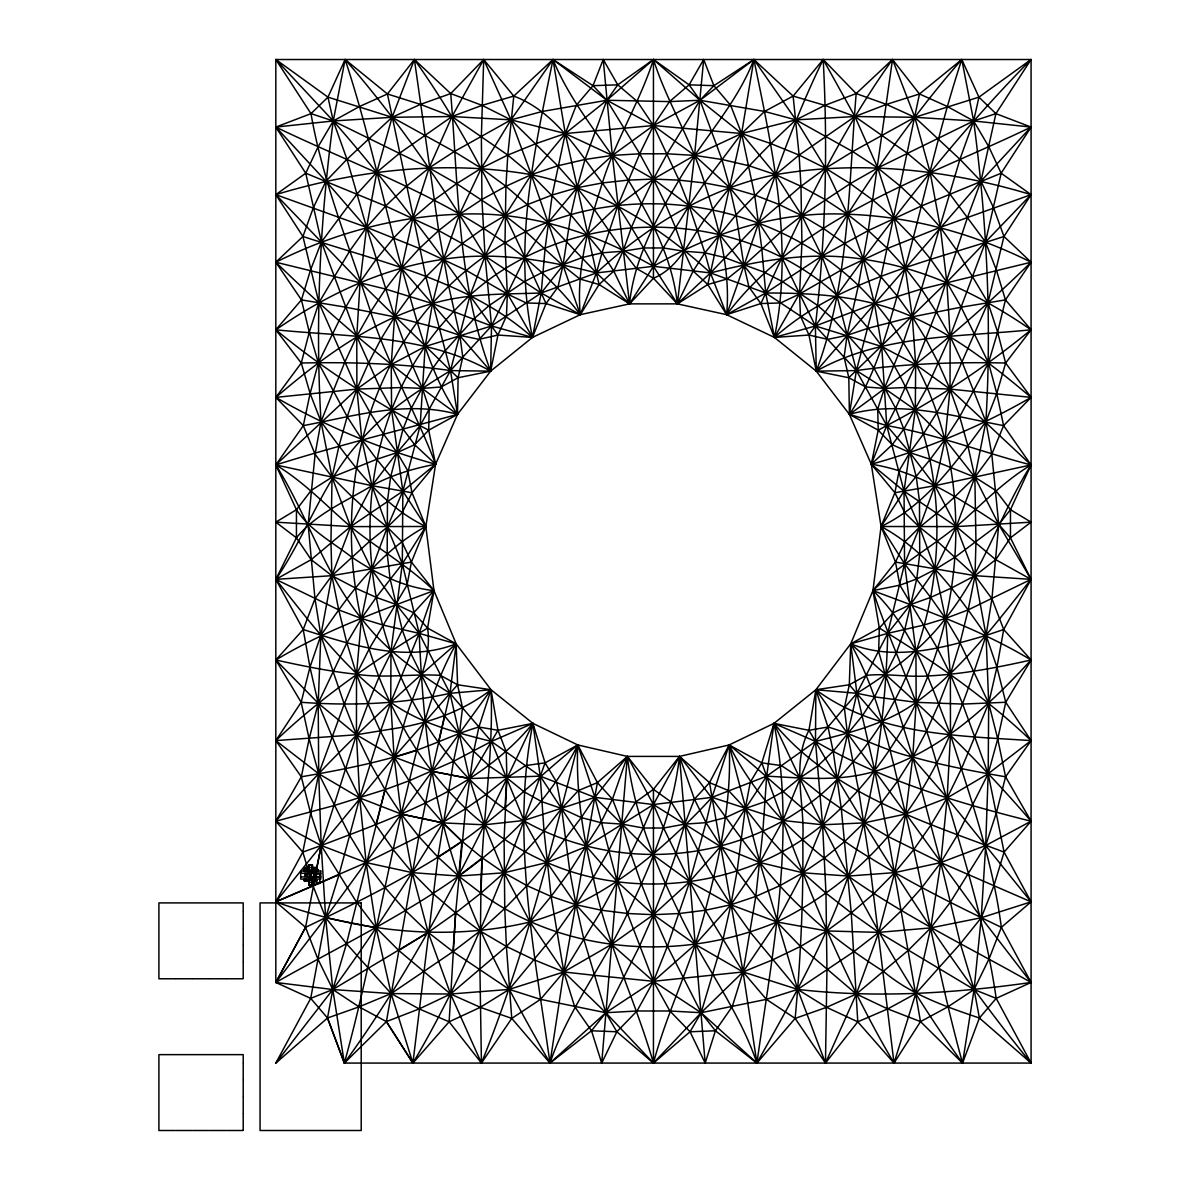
<?xml version="1.0" encoding="UTF-8"?>
<svg xmlns="http://www.w3.org/2000/svg" width="1190" height="1190" viewBox="0 0 1190 1190"><rect width="100%" height="100%" fill="white"/><g stroke="black" fill="none" stroke-linecap="round" stroke-linejoin="round"><path stroke-width="1.5" d="M301.442 299.895L310.486 270.145L321.434 241.987L357.015 194.015L376.784 172.297L399.617 153.198L451.992 116.531L482.054 105.36L513.783 96.078L552.993 59.53C574.562 112.381 616.004 153.049 641.559 203.773C659.126 234.846 673.495 268.033 677.363 303.867L710.475 272.926L758.759 222.575L800.974 186.265L825.577 168.251L852.695 151.576L914.812 117.289L978.939 97.149L1031.075 59.515L995.911 113.645L973.643 120.963L877.774 167.924L850.24 183.647L801.852 215.598L780.833 231.961L743.943 265.519L727.016 278.995L707.812 284.514L677.363 303.867L653.444 266.322C594.479 232.496 528.152 210.928 459.504 214.23C395.541 216.327 332.917 233.597 275.827 262.216L385.486 289.021L432.446 303.584L491.515 325.971L532.451 337.425L541.197 293.008L587.548 234.237L617.803 205.677L653.444 179.08L694.573 155.414L741.608 133.533L795.902 119.863L824.848 105.36L856.175 93.579L892.5 59.515L914.812 117.289L930.119 172.297L940.323 227.335L946.823 282.209L950.141 336.368L950.007 389.1L945.098 439.348L934.938 485.684L919.602 527.2L904.564 563.792L887.725 633.363L856.889 693.309L815.477 741.444L766.672 776.163L712.022 797.36L653.444 804.544L594.866 797.36L524.002 820.475L484.315 824.804L442.978 822.9L401.209 814.049L359.722 797.925L318.712 773.738L275.812 740.596L275.827 59.515L1031.075 59.515L1031.075 1063.072L344.356 1063.072L327.503 1018.015L310.709 998.365L275.827 982.464L275.827 740.611L301.159 702.279L309.965 667.188L320.839 635.43L331.891 575.677L350.559 526.605L371.949 485.684L397.073 452.602L420.159 425.574L450.489 370.581L491.515 325.971L541.197 293.008L596.428 272.926L653.444 266.322L710.475 272.926L765.706 293.008L815.388 325.971L856.398 370.581L886.743 425.574L904.043 491.173L919.602 527.2L935.236 569.385L945.485 618.458L950.379 674.254L950.468 734.751L947.166 797.925L940.769 862.572L930.744 927.888L915.764 993.591L894.002 1063.072L857.767 1021.808L826.574 1007.32L797.657 989.396L743.066 971.947L695.272 944.384L653.444 914.708L617.179 881.641L586.462 846.521L540.23 776.163L491.411 741.444L449.998 693.309L419.163 633.363L402.324 563.792L387.3 527.2L371.949 485.684L361.805 439.348L356.881 389.1L356.762 336.368L360.079 282.209L366.579 227.335L376.784 172.297L392.09 117.289L414.403 59.515L450.727 93.579L482.054 105.36L510.986 119.863L565.28 133.533L612.329 155.414L653.444 179.08L689.099 205.677L719.34 234.237L765.706 293.008L774.437 337.425L816.266 371.146L849.392 414.373L871.303 464.234L881.061 526.501L895.49 562.082L899.893 585.168L937.214 647.97L950.379 674.254L962.68 704.078L988.176 773.738L1004.092 852.1L1031.075 901.841L1001.34 927.337L989.128 958.724L974.089 989.53L962.546 1063.072L920.495 1021.615L887.71 1008.912L856.324 994.037L800.498 946.452L776.862 921.967L755.814 896.412L737.086 871.244L706.027 822.662L694.424 799.159L679.49 756.409L627.398 756.409L577.775 744.955L532.912 723.371L491.009 689.739L456.157 643.82L433.963 590.612L425.841 526.501L412.008 492.734L407.783 470.734L397.073 452.602L383.359 433.8L370.149 412.781L356.881 389.1L318.905 302.691L302.929 236.453L275.827 194.654L305.741 173.219L318.057 146.831L333.26 120.963L345.115 59.515L387.434 93.98L420.457 104.393L451.992 116.531L507.788 155.072L531.305 174.677L570.888 214.869L602.021 252.83L613.772 271.067L629.54 303.867L677.363 303.867L726.599 314.681L774.437 337.425L808.947 335.045L827.853 339.358L847.087 335.327L868.016 328.291L912.328 316.852L961.163 307.184L1005.461 299.895L1031.075 262.216L1003.958 236.453L993.65 207.982L980.947 181.192L959.928 159.281L914.812 117.289L886.446 104.393L856.175 93.579L823.197 59.515L793.12 96.078L764.545 111.458L741.608 133.533L704.539 182.948L689.099 205.677L663.321 247.966L653.444 266.322L629.54 303.867L580.303 314.681L532.451 337.425L490.637 371.146L457.51 414.373L435.599 464.234L425.841 526.501L411.413 562.082L407.01 585.168L369.688 647.97L356.524 674.254L344.222 704.078L318.712 773.738L302.796 852.1L275.827 901.841L305.562 927.337L317.76 958.724L332.813 989.53L344.356 1063.072L386.408 1021.615L419.192 1008.912L450.564 994.037L506.404 946.452L530.041 921.967L551.089 896.412L569.802 871.244L600.861 822.662L612.478 799.159L627.398 756.409L653.444 789.342L671.19 802.015L684.8 824.12L698.456 851.222L713.643 877.595L730.868 904.787L750.355 932.306L797.657 989.396L825.473 1063.072L857.767 1021.808L887.71 1008.912L915.764 993.591L960.389 943.7L981.244 917.743L993.843 885.94L1004.092 852.1L1031.075 821.219L1005.565 776.802L997.741 738.916L988.697 703.201L960.033 642.927L945.485 618.458L930.669 597.38L904.564 563.792L881.061 526.501L894.895 492.734L899.105 470.734L909.829 452.602L923.544 433.8L936.753 412.781L950.007 389.1L987.998 302.691L1003.958 236.453L1031.075 194.654L1001.147 173.219L988.845 146.831L973.643 120.963L961.788 59.515L919.468 93.98L886.446 104.393L854.896 116.531L799.115 155.072L775.597 174.677L736.015 214.869L704.867 252.83L693.13 271.067L677.363 303.867L653.444 278.267L636.397 268.449L622.98 251.209L594.167 209.262L577.061 187.722L557.768 165.797L510.986 119.863L483.69 59.515L450.727 93.579L420.457 104.393L392.09 117.289L346.974 159.281L325.956 181.192L313.253 207.982L302.929 236.453L275.827 262.216L301.442 299.895L309.296 332.129L318.385 362.816L347.183 416.664L361.805 439.348L376.68 459.295L402.845 491.173L425.841 526.501L402.324 563.792L376.219 597.38L361.418 618.458L346.855 642.927L318.206 703.201L309.147 738.916L301.323 776.802L275.812 821.219L302.81 852.1L313.059 885.94L325.658 917.743L332.813 989.53L327.503 1018.015L344.356 1063.072C420.769 957.816 478.082 840.809 532.912 723.371L497.956 730.303L478.916 727.016C450.043 735.271 423.521 750.116 394.128 757.048C363.634 765.527 332.501 771.432 301.323 776.802L275.812 740.596C321.523 696.849 373.779 661.015 427.597 628.067L433.963 590.612L411.413 562.082L401.863 541.658L387.3 527.2L369.763 513.039L351.928 496.617L332.04 477.175L315.097 454.223L303.301 425.633L275.827 397.371L301.263 363.024L309.296 332.129L318.905 302.691L349.875 250.703L366.579 227.335L385.605 206.034L406.326 186.354L429.114 167.924L454.193 151.576L510.986 119.863L542.343 111.458L606.885 100.258L669.509 101.611L700.018 100.258L764.545 111.458L795.902 119.863L852.695 151.576L877.774 167.924L900.562 186.354L921.298 206.034L940.323 227.335L957.028 250.703L987.998 302.691L997.607 332.129L1005.639 363.024L1031.075 397.371L1003.601 425.633L991.806 454.223L974.863 477.175L954.96 496.617L937.125 513.039L919.602 527.2L905.04 541.658L895.49 562.082L872.939 590.612L850.731 643.82L815.879 689.739L773.991 723.371L729.128 744.955L679.49 756.409L653.444 789.342L635.713 802.015L622.102 824.12L608.447 851.222L593.26 877.595L576.034 904.787L556.533 932.306L509.246 989.396L480.329 1007.305L449.136 1021.793L412.9 1063.072L386.408 1021.615L359.053 1006.844L332.813 989.53L275.827 982.464L305.562 927.337L321.211 845.525L356.435 734.751L368.007 703.796L379.491 675.965L402.279 630.031L413.689 612.79L433.963 590.612C408.631 566.038 377.87 548.709 350.559 526.605C325.986 505.512 303.867 481.772 275.827 464.948L303.301 425.633L310.114 393.474L318.385 362.816L345.74 307.184L360.079 282.209L376.278 259.182L393.756 237.866L412.885 218.172L433.874 200.158L456.663 183.647L481.325 168.251L507.788 155.072L535.931 143.633L565.28 133.533L653.444 125.545L741.608 133.533L770.971 143.633L799.115 155.072L825.577 168.251L850.24 183.647L873.029 200.158L894.017 218.172L913.147 237.866L930.61 259.182L946.823 282.209L961.163 307.184L988.518 362.816L996.789 393.474L1003.601 425.633L1031.061 464.948L1010.459 509.707L998.752 524.433L955.109 557.173L935.236 569.385L916.776 578.935L899.893 585.168L872.939 590.612L879.306 628.067L878.651 651.57L885.182 674.552L894.687 699.899L912.76 757.048L940.769 862.572L960.389 943.7L974.089 989.53L979.4 1018.015L962.546 1063.072C886.134 957.816 828.82 840.809 773.991 723.371L808.932 730.303L827.972 727.03C856.845 735.286 883.382 750.131 912.76 757.048C943.268 765.542 974.387 771.432 1005.565 776.802L1031.075 740.611L1005.743 702.279L996.937 667.188L986.064 635.43L975.012 575.677L956.329 526.605L934.938 485.684L909.829 452.602L886.743 425.574L849.392 414.373L848.812 377.736L844.112 357.045L847.087 335.327L858.243 286.165L868.239 230.592L892.5 59.515L919.468 93.98L947.136 106.386L973.643 120.963L1031.075 127.077L1001.147 173.219L985.469 241.987L950.141 336.368L926.921 387.866L903.85 429.084L892.247 444.703L871.303 464.234L894.895 492.734L904.831 512.86L919.602 527.2L937.229 541.242L975.012 575.677L991.925 598.734L1003.706 629.525L1031.075 659.989L1005.743 702.279L997.741 738.916L988.176 773.738L957.37 835.112L940.769 862.572L921.878 887.591L901.321 910.692L878.741 932.38L853.885 951.643L797.657 989.396L766.375 999.347L701.118 1012.72L669.881 1010.994L637.022 1010.994L605.784 1012.72L540.513 999.347L509.246 989.396L453.003 951.643L428.162 932.38L405.582 910.692L385.024 887.591L366.133 862.572L349.533 835.112L318.712 773.738L309.147 738.901L301.159 702.279L275.827 659.989L303.197 629.525L314.978 598.734L331.891 575.677L369.674 541.242L387.3 527.2L402.071 512.86L412.008 492.734L435.599 464.234L428.697 430.17L429.159 408.81L422.45 388.401L412.766 366.237L394.574 316.852L366.579 227.335L346.974 159.281L333.26 120.963L327.964 97.149L345.115 59.515C419.029 143.96 477.398 240.068 532.451 337.425L497.941 335.045L479.049 339.358L459.816 335.327L438.872 328.291L394.574 316.852L345.74 307.184L301.442 299.895L275.827 329.794L301.263 363.024L310.114 393.474L321.017 421.677L332.04 477.175L350.559 526.605L371.652 569.385L396.344 604.565L419.163 633.363C422.019 697.102 426.868 760.916 442.978 822.9C463.773 908.848 506.538 986.822 549.973 1063.057L591.49 1030.778L605.784 1012.72L639.476 946.243L653.444 914.708L665.552 883.813L675.905 854.108L684.8 824.12L694.424 799.159L709.523 782.618L729.128 744.955L761.838 762.864L781.28 765.557L800.037 777.873L820.252 794.072L841.3 808.769L888.067 836.525L940.769 862.572L1031.075 901.841L981.244 917.743L930.744 927.888L878.741 932.38L826.782 930.952L776.862 921.967L730.868 904.787L689.709 881.641L653.444 855.164L594.866 797.36L540.23 776.163L469.5 778.572L431.985 771.284L394.128 757.033L356.42 734.736L318.206 703.201L275.827 659.989C325.316 630.09 380.056 610.842 433.963 590.612L419.163 633.363L390.737 702.323L380.458 731.374L359.722 797.925L339.031 874.709L325.658 917.743L310.709 998.365L275.827 1063.072L327.503 1018.015L359.053 1006.859L391.138 993.591L453.003 951.643L480.106 930.952L504.753 908.476L526.977 885.658L547.013 862.527L581.255 817.59L594.866 797.36L627.398 756.409L653.444 804.544L663.604 828.017L689.709 881.641L705.328 910.246L743.066 971.947L766.375 999.347L795.143 1018.402L825.473 1063.072L856.324 994.037L878.741 932.38L894.672 872.627L905.694 814.049L912.76 757.048L916.166 702.323L915.928 651.257L904.564 563.792L904.043 491.173L915.303 409.925L915.675 364.512L912.328 316.852L905.203 267.914L894.017 218.172L877.774 167.924L854.896 116.531L823.197 59.515C783.094 141.402 757.822 229.268 726.599 314.681L760.871 303.569L780.744 302.944L799.561 294.004L840.72 270.338L887.472 248.457L940.323 227.335L1031.075 194.654C948.757 169.694 860.757 159.951 775.597 174.677C707.158 188.585 647.315 226.353 596.428 272.926L580.303 314.681L546.031 303.569L526.159 302.944L507.327 294.004L466.183 270.338L419.416 248.457L366.579 227.335L275.827 194.654C358.145 169.694 446.131 159.951 531.305 174.677C599.745 188.585 659.587 226.353 710.475 272.926L726.599 314.681L765.706 293.008L821.859 256.073L868.239 230.592L921.298 206.034L1001.147 173.219M793.12 96.078L799.115 155.072L800.974 186.265L801.911 243.162L799.561 294.004L800.439 316.019L808.947 335.045L816.266 371.146L856.398 370.581L884.453 388.401L915.303 409.925L945.098 439.348L974.863 477.175L998.752 524.433L1010.459 537.821L1031.061 579.366L1003.706 629.525L996.937 667.188L988.697 703.201L961.461 768.695L947.166 797.925L931.041 824.834L913.682 849.69L894.672 872.627L873.862 893.63L851.252 912.923L826.782 930.952L800.498 946.452L772.444 959.943L743.066 971.947L653.444 981.304L593.929 975.294L563.822 971.947L534.444 959.943L506.404 946.452L480.106 930.952L455.651 912.909L433.041 893.616L412.216 872.627L393.221 849.675L375.847 824.819L359.722 797.925L345.442 768.695L318.206 703.201L309.965 667.188L303.197 629.525L275.827 579.366L296.429 537.821L296.444 509.707L275.827 464.948L356.881 389.1L391.227 364.512L425.157 346.528L491.515 325.971L524.939 257.769L548.129 222.575L577.061 187.722L612.329 155.414L653.444 125.545L700.018 100.258L753.895 59.53L793.12 96.078L824.848 105.36L854.896 116.531L907.286 153.198L930.119 172.297L949.873 194.015L985.469 241.987L996.417 270.145L1005.461 299.895L1031.075 329.794L1005.639 363.024L996.789 393.474L985.885 421.677L974.863 477.175L956.329 526.605L935.236 569.385L910.558 604.565L887.725 633.363C885.643 715.621 874.65 797.88 848.262 876.063C825.548 941.915 790.725 1002.456 756.914 1063.057L715.413 1030.778L701.118 1012.72L667.426 946.243L653.444 914.708L641.336 883.813L630.983 854.108L622.102 824.12L612.478 799.159L597.38 782.618L577.775 744.955L545.065 762.864L525.623 765.557L506.866 777.873L486.636 794.072L465.588 808.754L418.835 836.525L366.133 862.572L275.827 901.841C356.569 931.339 445.774 942.078 530.041 921.967C603.047 901.618 661.566 851.817 712.022 797.36L729.128 744.955C775.597 782.529 817.262 826.321 868.953 857.157C911.421 883.545 956.329 905.679 1001.34 927.337L1031.075 982.464L996.179 998.365L979.4 1018.015C945.485 1006.547 911.138 994.795 883.367 971.337C854.45 952.878 826.648 932.573 802.149 908.476C754.058 863.791 721.155 806.493 679.49 756.409L653.444 804.544L643.284 828.017L617.179 881.641L601.575 910.246L563.822 971.947L540.513 999.347L511.76 1018.402L481.429 1063.057L449.136 1021.793L419.192 1008.912L391.138 993.591L346.498 943.7L325.658 917.743L321.211 845.525L310.322 812.13L301.323 776.802M302.929 236.453C381.886 262.603 468.667 280.691 532.451 337.425L546.031 303.569L557.976 286.969L562.959 265.519L570.888 214.869L577.061 187.722L585.004 159.475L606.885 100.258L617.759 84.832L653.444 59.515L653.444 278.267L629.54 303.867L599.091 284.514L579.887 278.995L562.959 265.519L526.054 231.961L505.036 215.598L456.663 183.647L429.114 167.924L333.26 120.963L310.992 113.645L275.827 59.515L327.964 97.149L392.09 117.289L454.193 151.576L481.325 168.251L505.929 186.265L548.129 222.575L596.428 272.926L629.54 303.867C634.121 258.706 656.255 218.454 679.029 180.136C702.814 138.992 736.565 104.393 753.895 59.53L795.902 119.863L825.577 168.251L847.399 214.23L863.315 259.271L874.457 303.584L881.745 346.528L886.743 425.574L871.303 464.234L904.043 491.173L956.329 526.605L995.718 559.657L1031.061 579.366C995.97 623.129 962.1 669.122 916.166 702.323C886.342 723.892 850.567 732.564 815.477 741.444L773.991 723.371L761.838 762.864L750.265 782.202L745.282 808.486L737.086 871.244L730.868 904.787L722.94 939.654L701.118 1012.72L690.051 1031.775L653.444 1063.057L616.851 1031.775L605.784 1012.72L583.948 939.654L576.034 904.787L569.802 871.244L561.62 808.486L556.637 782.202L545.065 762.864L532.912 723.371L491.411 741.444L453.524 761.317C553.811 885.464 753.077 885.464 853.379 761.317C959.78 637.126 969.761 432.223 852.977 311.23C750.697 199.147 556.191 199.147 453.911 311.23C337.127 432.223 347.123 637.126 453.524 761.317L437.95 857.157L412.9 1063.072L386.408 1021.6L418.835 836.525L431.985 771.284L449.998 693.309L456.157 643.82L427.597 628.067L413.689 612.79L396.344 604.565L376.219 597.38L355.379 588.038L331.891 575.677L311.17 559.657L296.429 537.821L275.812 522.157L296.444 509.707L311.23 490.414L332.04 477.175L376.68 459.295L397.073 452.602L414.656 444.703L428.697 430.17L457.51 414.373L458.09 377.736L462.791 357.045L459.816 335.327L448.66 286.165L438.664 230.592L414.403 59.515L387.434 93.98L359.767 106.386L333.26 120.963L275.827 127.077L305.741 173.219L321.434 241.987L356.762 336.368L379.967 387.866L403.053 429.084L414.656 444.703L435.599 464.234L402.845 491.173L350.559 526.605L311.17 559.657L275.827 579.366C310.917 623.129 344.803 669.122 390.737 702.323C420.561 723.892 456.32 732.564 491.411 741.444L524.002 820.475L547.013 862.527L576.034 904.787L611.63 944.384L653.444 981.304L701.118 1012.72L756.914 1063.057L795.143 1018.402L826.574 1007.32L856.324 994.037L908.119 950.468L930.744 927.888L950.334 902.243L985.692 845.525L996.566 812.13L1005.565 776.802M1005.461 299.895L997.607 332.129L988.518 362.816L959.72 416.664L945.098 439.348L930.223 459.295L904.043 491.173L881.061 526.501L872.939 590.612C926.846 610.842 981.572 630.09 1031.075 659.989C996.937 667.635 962.442 674.328 927.412 675.965C907.033 677.422 886.788 673.183 866.439 675.355L849.303 684.771L815.879 689.739L815.477 741.444L822.573 824.804L825.979 893.155L826.961 969.463L825.473 1063.072M305.741 173.219L385.605 206.034L438.664 230.592L485.044 256.073L541.197 293.008L580.303 314.681C576.034 269.52 588.648 225.446 602.363 182.948C615.498 140.152 639.893 102.147 653.444 59.515L689.129 84.832L700.018 100.258L721.899 159.475L729.827 187.722L736.015 214.869L743.943 265.519L748.927 286.969L760.871 303.569L774.437 337.425C829.504 240.068 887.874 143.96 961.788 59.515L978.939 97.149L995.911 113.645L1031.075 127.077C924.466 178.56 800.974 216.58 726.599 314.681C730.868 269.52 718.254 225.446 704.539 182.948C691.405 140.152 667.01 102.147 653.444 59.515L606.885 100.258L565.28 133.533L531.305 174.677L505.036 215.598L485.044 256.073L469.946 295.685L450.489 370.581L457.51 414.373C396.91 431.078 335.848 446.012 275.827 464.948C307.213 514.749 323.978 572.464 361.418 618.458C385.129 649.785 417.08 672.573 449.998 693.309L491.009 689.739L497.956 730.303L506.256 751.783L506.866 777.873L504.099 839.337L504.753 908.461L506.404 946.452L511.76 1018.402L549.973 1063.057L605.784 1012.72L653.444 981.304L695.272 944.384L730.868 904.787L759.875 862.527L782.901 820.475L815.477 741.444L808.932 730.303L815.879 689.739L856.889 693.309L874.591 696.879L916.166 702.323L962.68 704.078L1005.743 702.279M729.128 744.955L759.875 862.527L797.657 989.396C875.349 998.351 953.859 993.442 1031.075 982.464C920.703 919.573 789.223 864.907 729.128 744.955C731.984 801.138 719.697 856.339 705.328 910.246C692.312 962.68 667.233 1010.89 653.444 1063.057L605.784 1012.72L563.822 971.947L530.041 921.967L504.024 872.791L484.315 824.804L469.5 778.572L449.998 693.309L457.585 684.771L456.157 643.82L419.163 633.363L382.793 625.003L361.418 618.458L338.733 609.89L275.827 579.366C307.035 533.998 323.561 479.808 361.805 439.348C386.557 410.624 418.538 390.32 450.489 370.581L490.637 371.146L497.941 335.045L506.464 316.019L507.327 294.004L504.991 243.162L505.929 186.265L507.788 155.072L513.783 96.078L483.69 59.515L451.992 116.531L429.114 167.924L412.885 218.172L401.699 267.914L394.574 316.852L391.227 364.512L391.584 409.925L402.845 491.173L402.324 563.792L390.974 651.257L390.737 702.323L394.128 757.048L401.209 814.049L412.216 872.627L428.162 932.38L450.564 994.037L481.429 1063.072C523.02 960.152 550.301 852.293 577.775 744.955C531.305 782.529 489.626 826.306 437.95 857.157C395.482 883.53 350.574 905.679 305.562 927.337L275.827 982.464C386.2 919.573 517.665 864.907 577.775 744.955L594.866 797.36L617.179 881.641L627.457 913.489L653.444 981.304L669.881 1010.994L690.051 1031.775L705.179 1063.086L715.413 1030.778L732.296 1006.502L743.066 971.947L755.814 896.412L762.894 830.888L766.672 776.163L773.991 723.371C831.87 793.209 922.161 821.249 1004.092 852.1M327.964 97.149L310.992 113.645C322.788 181.936 349.325 246.151 370.625 311.81C387.806 364.542 416.128 412.499 435.599 464.234C379.759 448.853 325.956 426.362 275.827 397.371L356.881 389.1L401.476 387.524L422.45 388.401L441.193 386.988L458.09 377.736L490.637 371.146L491.515 325.971L485.044 256.073L481.935 199.459L481.37 136.523L483.69 59.515M481.429 1063.057L479.927 969.463L480.909 893.155L458.641 876.063L437.95 857.157L418.835 836.525L401.209 814.049L385.054 789.639L370.239 763.236L356.42 734.736L344.222 704.078L320.839 635.43L314.978 598.734L308.151 524.433L315.097 454.223L321.017 421.677L344.52 362.786L356.762 336.368L370.625 311.81L385.486 289.021L401.699 267.914L419.416 248.457L438.664 230.592L459.504 214.23L481.935 199.459L505.929 186.265L531.305 174.677L557.768 165.797L585.004 159.475L612.329 155.414L639.729 153.793L667.173 153.793L694.573 155.414L721.899 159.475L749.12 165.797L775.597 174.677L800.974 186.265L824.968 199.459L847.399 214.23L868.239 230.592L887.472 248.457L905.203 267.914L921.417 289.021L936.277 311.81L950.141 336.368L962.383 362.786L985.885 421.677L991.806 454.223L998.752 524.433L991.925 598.734L986.064 635.43L988.697 703.201L988.176 773.738L985.692 845.525L981.244 917.743L974.089 989.53L947.85 1006.859L920.495 1021.615L894.002 1063.072L868.953 857.157L858.734 790.934L847.354 733.025L844.379 707.931L849.303 684.771L850.731 643.82L879.306 628.067L893.199 612.79L910.558 604.565L930.669 597.38L951.509 588.038L975.012 575.677L995.718 559.657L1010.459 537.821L1031.09 522.157L1010.459 509.707L995.658 490.414L974.863 477.175L930.223 459.295L909.829 452.602L892.247 444.703L878.205 430.17L849.392 414.373L856.398 370.581L881.002 276.913L919.468 93.98M1003.706 629.525L986.064 635.43C965.819 697.608 944.607 760.663 905.694 814.049C872.538 860.028 827.868 897.305 776.862 921.967C682.108 961.996 565.057 954.722 480.909 893.155C481.325 825.146 493.88 757.762 491.009 689.739L457.585 684.771L440.464 675.355C412.484 673.644 384.474 678.508 356.524 674.254C329.303 671.428 302.513 665.835 275.827 659.989M449.136 1021.793L455.651 912.909L465.588 808.769L473.709 751.262L478.93 727.03L491.009 689.739C465.305 709.538 434.811 721.036 403.187 727.105C442.65 800.141 511.15 859.433 593.26 877.595C672.603 895.088 759.399 876.524 822.573 824.804C958.129 711.204 999.615 493.82 903.24 342.616C820.922 200.723 616.956 159.891 485.044 256.073C336.339 360.927 315.767 576.049 403.187 727.12L385.054 789.639L346.498 943.7L332.813 989.53L275.827 1063.072M856.175 93.579C848.485 186.413 849.437 282.908 816.266 371.146L848.812 377.736L865.71 386.988L884.453 388.401L905.426 387.524L950.007 389.1L1031.075 397.371C980.947 426.362 927.144 448.853 871.303 464.234L878.205 430.17L877.729 408.81L884.453 388.401L903.24 342.616L921.417 289.021L959.928 159.281L973.643 120.963L978.939 97.149M504.962 808.159L506.866 777.873L489.001 765.78L473.709 751.247L444.524 715.83L432.312 696.879L410.52 652.745L402.279 630.031L390.127 578.935L387.181 553.781L387.449 501.064L390.632 476.848L403.053 429.084L411.279 408.304L432.877 368.231L444.956 351.065L473.992 318.771L489.343 305.399L524.745 281.435L542.744 272.198L582.579 257.457L602.021 252.83L622.98 251.209L643.582 247.966L663.321 247.966L683.923 251.209L704.867 252.83L724.323 257.457L764.144 272.198L782.157 281.435L817.56 305.399L832.911 318.771L861.947 351.065L874.025 368.231L895.609 408.304L903.85 429.084L916.27 476.848L919.454 501.064L919.602 527.2L919.721 553.781L916.776 578.935L904.623 630.031L896.382 652.745L874.591 696.879L862.363 715.83L833.193 751.262L817.902 765.795L800.037 777.873L782.946 791.692L765.23 801.629L745.282 808.486L725.632 817.59L706.027 822.662L684.8 824.12L663.604 828.017L643.284 828.017L622.102 824.12L600.861 822.662L581.255 817.59L561.62 808.486L541.673 801.629L523.957 791.692L506.866 777.873M453.003 951.643L455.651 912.923L480.909 893.155L482.322 857.916L461.958 841.27L442.978 822.9L425.38 802.744L409.107 780.804L394.128 757.033L380.458 731.374L368.007 703.796L356.524 674.254L346.855 642.927L338.733 609.89L331.891 575.677L330.954 542.179L332.04 477.175L338.971 446.072L347.183 416.664L356.881 389.1L368.394 363.307L380.874 339.239L394.574 316.852L409.583 296.102L425.901 276.913L443.587 259.271L462.687 243.191L483.2 228.614L505.036 215.598L528.092 204.368L552.22 195.011L577.061 187.722L602.363 182.948L627.874 180.136L653.444 179.08L679.029 180.136L704.539 182.948L729.827 187.722L754.668 195.011L778.795 204.368L801.852 215.598L823.703 228.614L844.201 243.191L863.315 259.271L881.002 276.913L897.32 296.102L912.328 316.852L926.013 339.239L938.493 363.307L950.007 389.1L959.72 416.664L967.931 446.072L974.863 477.175L975.949 542.179L975.012 575.677L968.169 609.89L960.033 642.927L950.379 674.254L938.895 703.796L926.43 731.374L912.76 757.048L897.781 780.818L881.522 802.759L863.91 822.9L844.93 841.27L824.566 857.916L802.878 872.791L779.926 885.658L755.814 896.412L730.868 904.787L705.328 910.246L679.445 913.489L653.444 914.708L627.457 913.489L601.575 910.246L576.034 904.787L551.089 896.412L526.977 885.658L504.024 872.791L482.322 857.901L458.641 876.063L412.216 872.627L366.133 862.572L321.211 845.525L318.712 773.738L318.206 703.201L320.839 635.43C349.473 593.884 380.294 550.866 425.841 526.501C379.937 504.664 350.485 461.214 321.017 421.677C315.082 321.374 320.021 220.507 333.26 120.963L275.827 59.515M480.909 893.155L504.024 872.791L525.028 851.951L544.009 830.888L561.62 808.486L578.31 790.621L597.38 782.618L627.398 756.409L601.709 1063.086L591.49 1030.778L574.606 1006.502L563.822 971.947L551.089 896.412L544.009 830.888L540.23 776.163L532.912 723.371C479.674 788.316 397.103 816.533 321.211 845.525L356.569 902.243L376.159 927.888L398.769 950.468L450.564 994.037L480.329 1007.32L511.76 1018.402M795.143 1018.402C800.632 958.887 803.518 899.119 802.789 839.352C805.02 803.101 791.305 764.173 808.932 730.303M760.871 303.569L765.706 293.008L761.779 248.338L754.668 195.011L741.608 133.533L730.69 105.419L713.896 85.68L703.677 59.5L694.573 155.414L677.363 303.867M275.827 982.464L325.658 917.743L401.209 814.049L442.978 822.9L461.958 841.27L458.641 876.063L504.024 872.791L547.013 862.527L586.462 846.521L653.444 804.544L720.441 846.521L759.875 862.527L802.878 872.791L848.262 876.063L894.672 872.627L940.769 862.572L985.692 845.525L1031.075 821.219C976.157 756.989 914.456 699.17 850.731 643.82L887.725 633.363L924.109 625.003L945.485 618.458L968.169 609.89L1031.061 579.366L998.752 524.433C959.423 498.655 918.799 471.463 871.303 464.234M627.398 756.409C633.705 811.863 655.244 863.732 679.445 913.489C703.379 964.495 738.707 1009.269 756.914 1063.057C772.548 951.167 796.184 835.975 773.991 723.371M532.912 723.371C510.718 835.975 534.355 951.167 549.973 1063.057L563.822 971.947L597.38 782.618M310.992 113.645L275.827 127.077C382.436 178.56 505.929 216.58 580.303 314.681L599.091 284.514L613.772 271.067L622.98 251.209L631.459 227.424L641.559 203.773L653.444 179.08L667.173 153.793L700.018 100.258L713.896 85.68L753.895 59.53L741.608 133.533L707.812 284.514L726.599 314.681M979.4 1018.015L1031.075 1063.072L996.179 998.365L974.089 989.53L878.741 932.38L851.252 912.923L825.979 893.155L802.878 872.791L781.875 851.951L762.894 830.888L745.282 808.486L728.592 790.621L709.523 782.618L679.49 756.409C673.198 811.863 651.644 863.732 627.457 913.489C603.523 964.495 568.195 1009.269 549.973 1063.057M513.783 96.078C554.51 111.458 577.522 149.747 602.363 182.948C620.972 209.723 638.376 237.39 653.444 266.322C712.423 232.496 778.736 210.928 847.399 214.23C911.361 216.327 973.97 233.597 1031.075 262.216L921.417 289.021L874.457 303.584L815.388 325.971L774.437 337.425C793.819 245.095 772.503 150.208 753.895 59.53M302.796 852.1L321.211 845.525L275.827 901.841L313.059 885.94L321.211 845.525L275.812 821.219C330.746 756.989 392.432 699.17 456.157 643.82C405.924 663.455 351.868 644.965 303.197 629.525M707.812 284.514L693.13 271.067L683.923 251.209L675.444 227.424L665.344 203.773L653.444 179.08L639.729 153.793L606.885 100.258L593.007 85.68L552.993 59.53C534.399 150.208 513.083 245.095 532.451 337.425M456.157 643.82C426.541 696.299 415.86 756.319 401.209 814.049C381.812 896.962 367.055 980.962 344.356 1063.072M453.524 761.317L459.533 733.025L462.523 707.931L457.585 684.771M995.911 113.645L980.947 181.192L967.544 217.324L936.277 311.81L915.675 364.512L895.609 408.304L886.743 425.574L878.205 430.17M438.47 742.307L444.539 715.83M375.862 824.834L385.054 789.639L409.122 780.818L453.524 761.317M961.788 59.515C939.148 127.91 924.332 198.522 905.203 267.914C890.269 317.909 879.336 370.625 849.392 414.373C900.503 400.004 953.13 416.173 1003.601 425.633M545.065 762.864C508.219 865.904 468.711 968.571 412.9 1063.072L391.138 993.591L376.144 927.888L366.133 862.572L359.722 797.925L356.435 734.751L356.524 674.254L361.418 618.458L371.652 569.385L387.3 527.2L402.845 491.173L420.159 425.574L425.157 346.528L432.446 303.584L443.587 259.271L459.504 214.23L481.325 168.251L510.986 119.863L552.993 59.53L606.885 100.258L653.444 125.545L694.573 155.414L729.827 187.722L758.759 222.575L781.964 257.769L815.388 325.971L816.266 371.146C881.24 334.45 958.932 337.172 1031.075 329.794C980.753 295.046 924.362 267.869 863.315 259.271C811.788 251.105 760.38 260.104 710.475 272.926L704.867 252.83L689.099 205.677L679.029 180.136L653.444 125.545L637.394 101.611L617.759 84.832L603.226 59.5L593.007 85.68L576.213 105.419L565.28 133.533L552.22 195.011L545.109 248.338L541.197 293.008L546.031 303.569M601.709 1063.086L616.851 1031.775L637.022 1010.994L653.444 981.304L667.426 946.243L689.709 881.641L706.027 822.662L712.022 797.36L709.523 782.618M808.947 335.045L815.388 325.971L881.745 346.528L915.675 364.512L950.007 389.1L1031.061 464.948C999.689 514.749 982.91 572.464 945.485 618.458C921.774 649.785 889.808 672.573 856.889 693.309L837.388 778.587L822.573 824.804L802.878 872.791L776.862 921.967L743.066 971.947L701.118 1012.72L653.444 1063.057C635.475 1000.522 606.141 941.736 593.26 877.595C582.594 834.19 575.752 789.773 577.775 744.955M599.091 284.514L596.428 272.926L602.021 252.83L617.803 205.677L639.729 153.793L653.444 125.545L669.509 101.611L689.129 84.832L703.677 59.5M497.956 730.303C446.25 818.794 393.355 906.735 332.813 989.53L310.709 998.365M892.5 59.515C840.735 131.852 802.298 212.266 765.706 293.008C815.596 292.918 866.156 296.042 912.328 316.852C956.373 336.517 994.423 366.505 1031.075 397.371M401.209 814.049L491.009 689.739M321.211 845.525L394.128 757.048L449.998 693.309C401.223 704.168 350.886 705.938 301.159 702.279M816.266 371.146L980.947 181.192L1031.075 127.077M296.429 537.821C315.856 513.663 345.948 501.466 371.949 485.684C391.808 474.914 413.495 468.473 435.599 464.234M307.258 871.675L308.046 871.675M313.223 871.675L314.011 871.675M1031.075 59.515C950.557 141.015 881.061 232.347 815.388 325.971C825.741 237.569 827.928 148.378 823.197 59.515M1031.075 194.654L946.823 282.209L848.812 377.736M1031.075 659.989C987.566 707.247 938.226 753.315 874.903 771.284C839.59 781.949 802.878 777.977 766.672 776.163L720.441 846.521L689.709 881.641L653.444 914.708L611.63 944.384L563.822 971.947L509.246 989.396L450.564 994.022L391.138 993.591L332.813 989.53L428.162 932.38L455.651 912.923M1031.075 262.216C974.521 317.537 913.801 368.439 849.392 414.373M313.625 870.931L312.777 871.333L314.785 870.931M996.179 998.365C984.651 918.055 958.307 841.181 936.649 763.236C920.286 703.885 891.994 648.952 872.939 590.612C898.272 566.038 929.033 548.709 956.329 526.605C980.917 505.512 1003.036 481.772 1031.061 464.948C982.791 452.423 936.039 434.201 886.743 425.574C938.062 398.799 986.302 366.446 1031.075 329.794M774.437 337.425C838.236 280.691 925.017 262.603 1003.958 236.453M275.827 397.371C322.252 357.669 372.649 319.976 432.446 303.584C467.819 293.112 504.724 294.317 541.197 293.008C504.605 212.266 466.153 131.852 414.403 59.515M879.306 628.067C933.109 661.015 985.38 696.849 1031.075 740.611L988.176 773.738L947.166 797.925L905.694 814.049L863.91 822.9L822.573 824.804L782.901 820.475L712.022 797.36L743.066 971.947L756.914 1063.057M437.95 857.157L461.958 841.27M428.697 430.17C374.419 402.116 322.996 368.677 275.827 329.794C326.149 295.046 382.54 267.869 443.587 259.271C495.114 251.105 546.522 260.104 596.428 272.926L565.28 133.533L552.993 59.53M398.769 950.453L428.162 932.38M653.444 278.267C683.164 265.876 692.416 231.738 712.736 209.262C737.205 176.581 766.048 147.575 795.902 119.863L854.896 116.531L914.812 117.289L973.643 120.963C986.882 220.507 991.82 321.374 985.885 421.677C956.418 461.214 926.965 504.664 881.061 526.501C926.593 550.866 957.414 593.884 986.064 635.43C942.614 647.94 894.776 661.67 850.731 643.82L856.889 693.309L874.903 771.284L888.067 836.525L920.495 1021.615M313.059 885.94L339.031 874.709M385.054 789.639L334.464 805.452L275.812 821.219M394.128 757.033L416.916 750.072M303.301 425.633C353.772 416.173 406.385 400.004 457.51 414.373C427.567 370.625 416.634 317.909 401.699 267.914C382.555 198.522 367.755 127.91 345.115 59.515M1031.061 464.948L934.938 485.684L894.895 492.734M411.413 562.082L331.891 575.677L275.827 579.366M1031.09 522.157L956.329 526.605L881.061 526.501M275.812 740.596L356.435 734.751L403.187 727.12C411.472 694.157 432.818 663.217 427.597 628.067M690.051 1031.775L715.413 1030.778M593.007 85.68L617.759 84.832M425.841 526.501L350.559 526.605L275.812 522.157M301.263 363.024C351.095 361.924 401.104 363.5 450.489 370.581L458.09 377.736M309.117 865.204L312.152 865.204M308.79 867.391L305.071 867.391L305.071 871.943M312.36 867.391L316.198 867.391L316.198 871.779M309.117 867.555L312.152 867.555M308.79 868.908L304.149 869.012L304.67 871.035M312.152 868.908L317.135 869.012L316.808 871.035M304.149 869.637L305.071 869.637M316.198 869.637L317.135 869.637M317.641 869.578L318.474 869.578M309.117 869.92L312.152 869.92M317.641 870.589L318.474 870.589M304.149 870.887L305.265 870.931M306.395 870.931L308.686 871.705L307.749 870.931M315.915 870.931L317.135 870.887M309.117 872.181L312.152 872.181M300.713 873.237L320.764 873.237M304.67 873.728L306.856 873.728L306.856 876.42L304.67 876.42M316.198 873.728L314.621 873.728L314.681 876.42L316.198 876.42M300.713 876.911L317.522 876.911M318.578 876.911L320.764 876.911M319.917 877.075L316.198 877.075L316.198 873.46L319.917 873.46L319.917 883.411L316.198 883.411L316.198 879.098M309.117 877.774L312.152 877.774M305.071 879.365L306.589 879.365M314.681 879.365L316.198 879.365M309.117 880.035L312.152 880.035M304.149 880.317L305.071 880.317M316.198 880.317L317.135 880.6A1.562 1.562 0 0 0 316.719 882.653A1.562 1.562 0 0 0 318.742 883.248A1.562 1.562 0 0 0 319.515 881.299M308.612 881.046L304.149 880.942L304.149 879.068M312.152 881.046L316.778 880.942M309.117 882.4L312.152 882.4M309.117 884.75L312.152 884.75M175.436 978.775L158.91 978.775L158.91 902.913L243.206 902.913L243.206 911.005M176.105 978.775L192.289 978.775M192.959 978.775L209.157 978.775M209.827 978.775L226.011 978.775M226.68 978.775L242.864 978.775M175.436 1130.5L158.91 1130.5L158.91 1054.638L243.206 1054.638L243.206 1062.73M176.105 1130.5L192.289 1130.5M192.959 1130.5L209.157 1130.5M209.827 1130.5L226.011 1130.5M226.68 1130.5L242.864 1130.5M1005.639 363.024C955.793 361.924 905.798 363.5 856.398 370.581L836.957 295.685L821.859 256.073L801.852 215.598L775.597 174.677L741.608 133.533L700.018 100.258L653.444 59.515M689.129 84.832L713.896 85.68M591.49 1030.778L616.851 1031.775M1031.075 740.611C957.891 735.718 877.387 735.316 815.879 689.739L827.972 727.03L833.193 751.262L841.3 808.769L851.252 912.923L857.767 1021.808M1031.061 579.366L975.012 575.677L895.49 562.082M275.827 329.794C347.971 337.172 425.663 334.45 490.637 371.146C457.466 282.908 458.418 186.413 450.727 93.579M412.008 492.734L371.949 485.684L275.827 464.948M431.985 771.269L469.5 778.572M325.658 917.743L376.144 927.888M433.963 590.612C403.886 587.399 376.576 573.818 351.794 557.173C332.59 542.328 310.099 530.428 296.444 509.707M1031.075 821.219C956.656 802.566 882.162 780.343 815.477 741.444C880.347 853.126 949.129 962.948 1031.075 1063.072M457.51 414.373C393.102 368.439 332.382 317.537 275.827 262.216M275.827 194.654L360.079 282.209L450.489 370.581L425.901 276.913L387.434 93.98M275.827 127.077L325.956 181.192L490.637 371.146M872.939 590.612C913.414 629.123 930.654 684.101 950.468 734.751C970.594 798.133 992.802 861.039 1001.34 927.337M849.303 684.771L947.166 797.925L1031.075 901.841M1031.075 982.464L981.244 917.743L815.879 689.739M497.941 335.045C446.042 261.443 392.849 188.585 333.26 120.963L392.09 117.289L451.992 116.531L510.986 119.863L531.305 174.677L580.303 314.681M894.002 1063.072C838.177 968.571 798.683 865.904 761.838 762.864M850.731 643.82C880.362 696.299 891.027 756.319 905.694 814.049C925.076 896.962 939.832 980.962 962.546 1063.072M629.54 303.867L612.329 155.414L603.226 59.5M705.179 1063.086L679.49 756.409M1010.459 509.707L1010.459 537.821M653.444 789.342L653.444 1063.057M314.681 868.908L314.681 871.66M314.681 878.755L314.681 881.046M313.535 876.837L313.535 873.326L307.942 873.326L307.942 876.837M312.568 871.065L312.554 864.952L308.716 864.952L308.716 871.065M312.554 879.098L312.568 885.003L308.716 885.003L308.716 879.098M312.107 864.952L312.152 872.434L309.117 872.434L309.177 864.952M312.107 885.003L312.152 877.521L309.117 877.521L309.117 885.003M310.843 873.326L310.843 876.837M310.635 873.326L310.635 876.837M306.589 868.908L306.589 871.66M306.589 873.728L306.589 876.42M306.589 878.8L306.589 881.046M305.071 873.728L305.071 876.42M305.071 878.77L305.071 881.046M243.206 911.674L243.206 927.858M243.206 928.542L243.206 944.726M243.206 945.395L243.206 961.58M243.206 962.249L243.206 978.433M243.206 1063.399L243.206 1079.583M243.206 1080.267L243.206 1096.451M243.206 1097.12L243.206 1113.305M243.206 1113.974L243.206 1130.158M320.764 871.065L300.713 871.065L300.713 879.098L320.764 879.098L320.764 871.065M361.21 902.913L260.06 902.913L260.06 1130.5L361.21 1130.5L361.21 902.913M317.105 876.703A1.681 1.681 0 0 0 319.738 875.438A1.681 1.681 0 0 0 317.313 873.802A1.681 1.681 0 0 0 317.105 876.703"/></g></svg>
